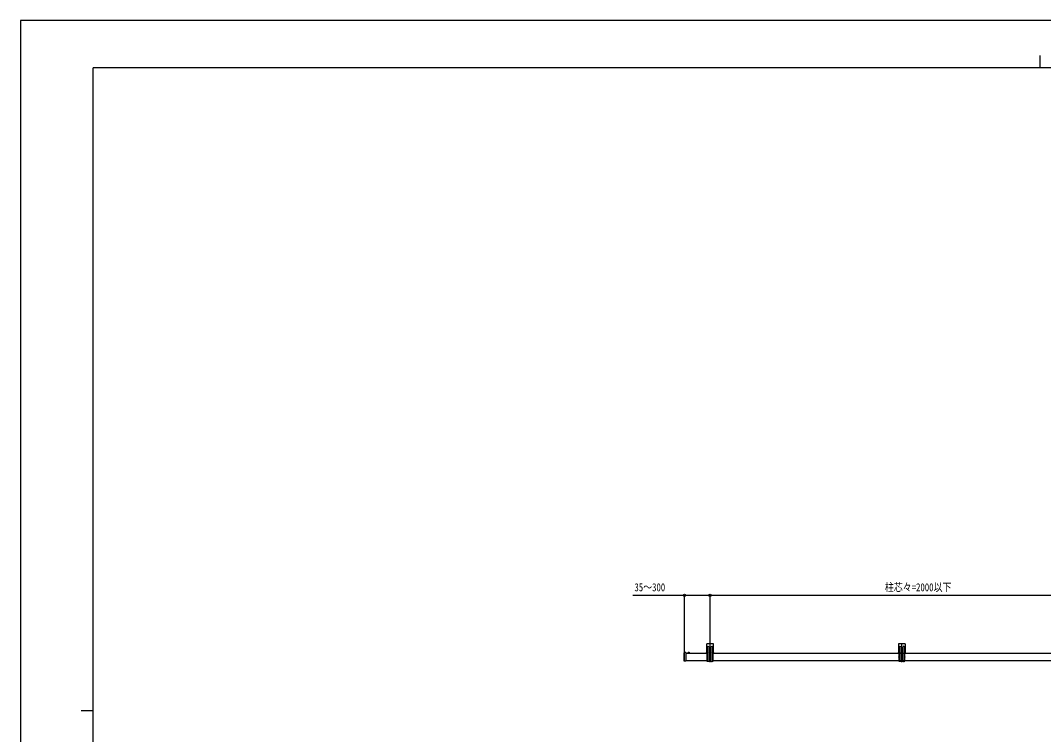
# Model space of a CAD drawing. Units: millimetres, scale not verified. Extents: x -4205 to 4205, y -2970 to 2970.
# Drawn here: x -4205 to 11, y 26 to 2970 of the extents above; entities that cross this region are included whole.
import ezdxf
from ezdxf.enums import TextEntityAlignment as Align

# ---------------------------------------------------------------- set-up
doc = ezdxf.new("R2010")
doc.units = ezdxf.units.MM
doc.header["$LTSCALE"] = 16
for name, color, linetype in [('0-3_YKK_A1', 4, 'Continuous'), ('0-4_YKK_D', 6, 'Continuous'), ('0-5_YKK_ZWAK', 7, 'Continuous')]:
    doc.layers.add(name, color=color, linetype=linetype)
doc.styles.add('ＭＳ ゴシック', font='')
doc.styles.get('ＭＳ ゴシック').set_extended_font_data('MS Gothic')

msp = doc.modelspace()

# ---------------------------------------------------------------- linework, layer by layer
at = {"layer": '0-3_YKK_A1'}
for p, q in [((-1378.1, 397.79), (-1378.1, 364.29)), ((-1351.6, 400.29), (-1375.6, 400.29)), ((-1373.6, 328.79), (-1373.6, 387.49)), ((-1368.6, 387.49), (-1368.6, 328.79)), ((-1363.6, 324.09), (-1363.6, 402.91)), ((-1358.6, 328.79), (-1358.6, 387.49)), ((-1353.6, 387.49), (-1353.6, 328.79)), ((-1349.1, 364.29), (-1349.1, 397.79)), ((-587.24, 397.79), (-587.24, 364.29)), ((-560.74, 400.29), (-584.74, 400.29)), ((-582.74, 328.79), (-582.74, 387.49)), ((-577.74, 387.49), (-577.74, 328.79)), ((-572.74, 324.09), (-572.74, 402.91)), ((-567.74, 328.79), (-567.74, 387.49)), ((-562.74, 387.49), (-562.74, 328.79)), ((-558.24, 364.29), (-558.24, 397.79)), ((-1470.6, 329.63), (-1470.6, 363.27)), ((-1462.92, 364.68), (-1469.66, 364.26)), ((-1468.6, 327.18), (-1468.6, 365.51)), ((-1462.6, 364.38), (-1462.6, 363.7)), ((-1462.6, 363.7), (-1462.6, 329.2)), ((-1462.6, 362.29), (-1376.1, 362.29)), ((-1447.51, 362.29), (-1454.7, 362.29)), ((-1453.15, 364.25), (-1452.25, 362.44)), ((-1451.1, 361.83), (-1452.25, 362.44)), ((-1451.1, 365.79), (-1451.1, 359.21)), ((-1451.1, 361.83), (-1449.96, 362.44)), ((-1449.05, 364.25), (-1449.96, 362.44)), ((-1376.1, 362.29), (-1378.1, 364.29)), ((-1376.1, 362.29), (-1376.1, 362)), ((-1376.1, 360.57), (-1376.1, 347)), ((-1376.1, 345.57), (-1376.1, 328.79)), ((-1364.85, 365.07), (-1365.68, 365.07)), ((-1362.36, 365.9), (-1361.53, 365.9)), ((-1349.1, 364.29), (-1351.1, 362.29)), ((-1351.1, 362.29), (414.9, 362.29)), ((-1351.1, 362), (-1351.1, 362.29)), ((-1351.1, 347), (-1351.1, 360.57)), ((-1351.1, 328.79), (-1351.1, 345.57)), ((-585.24, 362.29), (-587.24, 364.29)), ((-585.24, 362.29), (-585.24, 362)), ((-585.24, 360.57), (-585.24, 347)), ((-585.24, 345.57), (-585.24, 328.79)), ((-578.99, 365.49), (-566.49, 365.49)), ((-573.98, 365.07), (-574.81, 365.07)), ((-571.49, 365.9), (-570.66, 365.9)), ((-558.24, 364.29), (-560.24, 362.29)), ((-560.24, 362), (-560.24, 362.29)), ((-560.24, 347), (-560.24, 360.57)), ((-560.24, 328.79), (-560.24, 345.57)), ((-1462.92, 328.21), (-1469.66, 328.63)), ((-1376.1, 330.29), (-1462.6, 330.29)), ((-1462.6, 329.2), (-1462.6, 328.51)), ((-1376.1, 328.79), (-1373.6, 328.79)), ((-1369.6, 327.79), (-1372.6, 327.79)), ((-1368.6, 328.79), (-1358.6, 328.79)), ((-1357.6, 327.79), (-1354.6, 327.79)), ((-1353.6, 328.79), (-1351.1, 328.79)), ((414.9, 330.29), (-1351.1, 330.29)), ((-585.24, 328.79), (-582.74, 328.79)), ((-578.74, 327.79), (-581.74, 327.79)), ((-577.74, 328.79), (-567.74, 328.79)), ((-566.74, 327.79), (-563.74, 327.79)), ((-562.74, 328.79), (-560.24, 328.79))]:
    msp.add_line(p, q, dxfattribs=at)
for points in [[(-1365.68, 365.07), (-1365.68, 365.9), (-1364.85, 365.9)], [(-1364.02, 366.73), (-1364.02, 367.56), (-1363.19, 367.56), (-1363.19, 366.73)], [(-1363.19, 364.24), (-1363.19, 363.41), (-1364.02, 363.41), (-1364.02, 364.24)], [(-1361.53, 365.9), (-1361.53, 365.07), (-1362.36, 365.07)], [(-574.81, 365.07), (-574.81, 365.9), (-573.98, 365.9)], [(-573.15, 366.73), (-573.15, 367.56), (-572.32, 367.56), (-572.32, 366.73)], [(-572.32, 364.24), (-572.32, 363.41), (-573.15, 363.41), (-573.15, 364.24)], [(-570.66, 365.9), (-570.66, 365.07), (-571.49, 365.07)]]:
    msp.add_lwpolyline(points, dxfattribs=at)
for centre in [(-1363.6, 365.49), (-572.74, 365.49)]:
    msp.add_circle(centre, 4.25, dxfattribs=at)
for centre, radius, start, end in [((-1375.6, 397.79), 2.5, 90, 180), ((-1371.1, 387.49), 2.5, 0, 180), ((-1356.1, 387.49), 2.5, 0, 180), ((-1351.6, 397.79), 2.5, 0, 90), ((-584.74, 397.79), 2.5, 90, 180), ((-580.24, 387.49), 2.5, 0, 180), ((-565.24, 387.49), 2.5, 0, 180), ((-560.74, 397.79), 2.5, 0, 90), ((-1469.6, 363.27), 1, 93.5, 180), ((-1462.9, 364.38), 0.3, 0, 93.5), ((-1454.7, 362.44), 0.154, 152.71904, 270), ((-1451.1, 360.59), 4.2, 27.28096, 152.71904), ((-1447.51, 362.44), 0.154, 270, 27.28096), ((-1376.8, 361.29), 1, 314.427, 45.573), ((-1376.8, 346.29), 1, 314.427, 45.573), ((-1364.85, 366.73), 0.83, 270, 0), ((-1364.85, 364.24), 0.83, 0, 90), ((-1362.36, 366.73), 0.83, 180, 270), ((-1362.36, 364.24), 0.83, 90, 180), ((-1350.4, 361.29), 1, 134.427, 225.573), ((-1350.4, 346.29), 1, 134.427, 225.573), ((-585.94, 361.29), 1, 314.427, 45.573), ((-585.94, 346.29), 1, 314.427, 45.573), ((-573.98, 366.73), 0.83, 270, 0), ((-573.98, 364.24), 0.83, 0, 90), ((-571.49, 366.73), 0.83, 180, 270), ((-571.49, 364.24), 0.83, 90, 180), ((-559.54, 361.29), 1, 134.427, 225.573), ((-559.54, 346.29), 1, 134.427, 225.573), ((-1469.6, 329.63), 1, 180, 266.5), ((-1462.9, 328.51), 0.3, 266.5, 0), ((-1372.6, 328.79), 1, 180, 270), ((-1369.6, 328.79), 1, 270, 0), ((-1357.6, 328.79), 1, 180, 270), ((-1354.6, 328.79), 1, 270, 0), ((-581.74, 328.79), 1, 180, 270), ((-578.74, 328.79), 1, 270, 0), ((-566.74, 328.79), 1, 180, 270), ((-563.74, 328.79), 1, 270, 0)]:
    msp.add_arc(centre, radius, start, end, dxfattribs=at)
at = {"layer": '0-4_YKK_D'}
for p, q in [((-1468.6, 366.51), (-1468.6, 600.99)), ((-1363.6, 403), (-1363.6, 600.99)), ((-1363.6, 404), (-1363.6, 600.99)), ((427.4, 599.99), (-1363.6, 599.99))]:
    msp.add_line(p, q, dxfattribs=at)
msp.add_lwpolyline([(-1363.6, 599.99), (-1468.6, 599.99), (-1682, 599.99)], dxfattribs=at)
for centre in [(-1468.6, 599.99), (-1363.6, 599.99), (-1363.6, 599.99)]:
    msp.add_circle(centre, 4.25, dxfattribs=at)
at = {"layer": '0-5_YKK_ZWAK'}
for p, q in [((-4.98, 2825), (-4.98, 2775)), ((3895.02, 2775), (-3904.98, 2775)), ((-3904.98, -2525), (-3904.98, 2775)), ((-3954.98, 125), (-3904.98, 125))]:
    msp.add_line(p, q, dxfattribs=at)
msp.add_lwpolyline([(-4205, -2970), (4205, -2970), (4205, 2970), (-4205, 2970)], close=True, dxfattribs=at)

# ---------------------------------------------------------------- texts
at = {"layer": '0-4_YKK_D', "style": 'ＭＳ ゴシック', "width": 0.8}
for s, p in [('35～300', (-1675, 606.99)), ('柱芯々=2000以下', (-643.3, 606.99))]:
    msp.add_text(s, height=32.99, dxfattribs=at).set_placement(p, align=Align.BOTTOM_LEFT)

doc.saveas('drawing.dxf')
